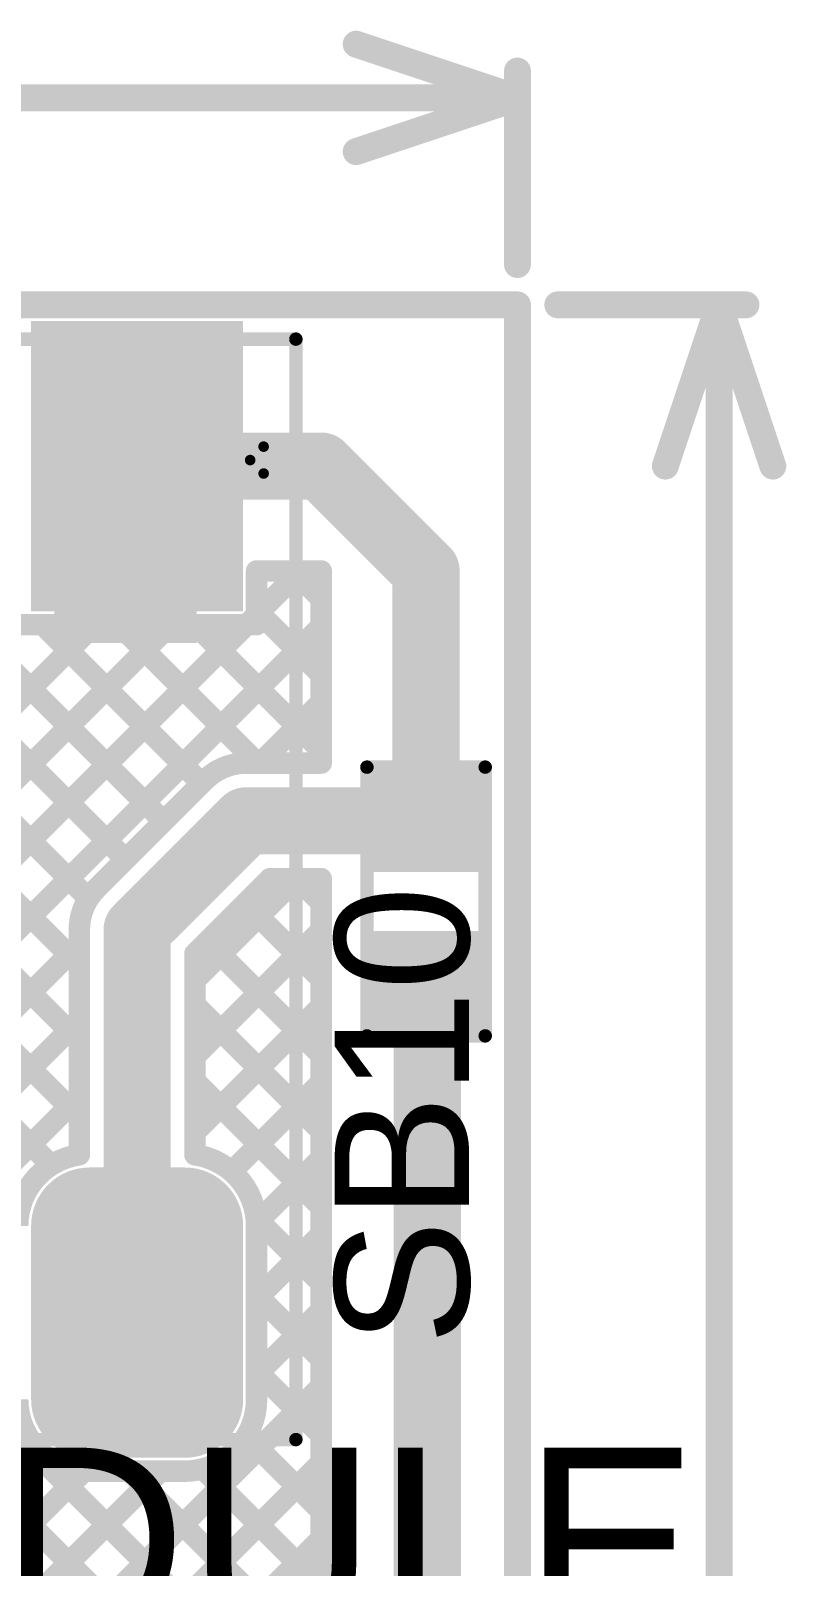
# Model space of a CAD drawing. Header units: millimetres. Extents: x -0.01 to 3.73, y -0.01 to 3.05.
# Drawn here: x 3.44 to 3.721, y 2.476 to 3.047 of the extents above; entities that cross this region are included whole.
import ezdxf

# ---------------------------------------------------------------- set-up
doc = ezdxf.new("R2010")
doc.units = ezdxf.units.MM
doc.header["$MEASUREMENT"] = 0
for name, color, linetype in [('BottomLayer', 5, 'Continuous'), ('BottomSolder', 6, 'Continuous'), ('Mechanical1', 6, 'Continuous'), ('Mechanical2', 216, 'Continuous'), ('MultiLayer', 9, 'Continuous'), ('PadHoleLayer', 156, 'Continuous'), ('TopLayer', 1, 'Continuous'), ('TopOverlay', 2, 'Continuous'), ('TopPaste', 8, 'Continuous'), ('TopSolder', 216, 'Continuous')]:
    doc.layers.add(name, color=color, linetype=linetype)
doc.styles.add('Arial', font='', dxfattribs={"height": 0.2})
doc.styles.get('Arial').set_extended_font_data('Arial')

# ---------------------------------------------------------------- blocks, each defined once
blk = doc.blocks.new('SRX882_433MHZ_9')
at = {"layer": 'BottomLayer'}
h = blk.add_hatch(color=5, dxfattribs=at)
edge = h.paths.add_edge_path()
edge.add_arc((0.04133855, 0.3944882), 0.0177165, 90, 180)
edge.add_line((0.02362205, 0.3944882), (0.02362205, 0.3299212))
edge.add_arc((0.04133855, 0.3299212), 0.0177165, 180, 270)
edge.add_line((0.04133855, 0.3122047), (0.07677165, 0.3122047))
edge.add_arc((0.07677165, 0.3299212), 0.0177165, 270, 360)
edge.add_line((0.09448814999999999, 0.3299212), (0.09448814999999999, 0.3944882))
edge.add_arc((0.07677165, 0.3944882), 0.0177165, 0, 90)
edge.add_line((0.07677165, 0.4122047), (0.04133855, 0.4122047))
blk.add_hatch(color=5, dxfattribs=at).paths.add_polyline_path([(0.02362205, 0.0972441), (0.09448815, 0.0972441), (0.09448815, -0.0027559), (0.02362205, -0.0027559)])
at = {"layer": 'BottomSolder'}
h = blk.add_hatch(color=6, dxfattribs=at)
edge = h.paths.add_edge_path()
edge.add_arc((0.04133855, 0.3944882), 0.0217165, 90, 180)
edge.add_line((0.01962205, 0.3944882), (0.01962205, 0.3299212))
edge.add_arc((0.04133855, 0.3299212), 0.0217165, 180, 270)
edge.add_line((0.04133854999999999, 0.3082047), (0.07677165, 0.3082047))
edge.add_arc((0.07677165, 0.3299212), 0.0217165, 270, 360)
edge.add_line((0.09848815, 0.3299212), (0.09848815, 0.3944882))
edge.add_arc((0.07677165, 0.3944882), 0.0217165, 0, 90)
edge.add_line((0.07677165, 0.4162047), (0.04133855, 0.4162047))
blk.add_hatch(color=6, dxfattribs=at).paths.add_polyline_path([(0.01962205, 0.1012441), (0.09848815, 0.1012441), (0.09848815, -0.0067559), (0.01962205, -0.0067559)])
at = {"layer": 'MultiLayer'}
h = blk.add_hatch(color=9, dxfattribs=at)
edge = h.paths.add_edge_path()
edge.add_arc((0.04133855, 0.3944882), 0.0177165, 90, 180)
edge.add_line((0.02362205, 0.3944882), (0.02362205, 0.3299212))
edge.add_arc((0.04133855, 0.3299212), 0.0177165, 180, 270)
edge.add_line((0.04133855, 0.3122047), (0.07677165, 0.3122047))
edge.add_arc((0.07677165, 0.3299212), 0.0177165, 270, 360)
edge.add_line((0.09448814999999999, 0.3299212), (0.09448814999999999, 0.3944882))
edge.add_arc((0.07677165, 0.3944882), 0.0177165, 0, 90)
edge.add_line((0.07677165, 0.4122047), (0.04133855, 0.4122047))
blk.add_hatch(color=9, dxfattribs=at).paths.add_polyline_path([(0.02362205, 0.0972441), (0.09448815, 0.0972441), (0.09448815, -0.0027559), (0.02362205, -0.0027559)])
at = {"layer": 'PadHoleLayer'}
h = blk.add_hatch(color=156, dxfattribs=at)
edge = h.paths.add_edge_path()
edge.add_arc((0.0590551, 0.3622047), 0.019685, 0, 360)
h = blk.add_hatch(color=156, dxfattribs=at)
edge = h.paths.add_edge_path()
edge.add_arc((0.0590551, 0.0472441), 0.019685, 0, 360)
at = {"layer": 'TopLayer'}
h = blk.add_hatch(color=1, dxfattribs=at)
edge = h.paths.add_edge_path()
edge.add_arc((0.04133855, 0.3944882), 0.0177165, 90, 180)
edge.add_line((0.02362205, 0.3944882), (0.02362205, 0.3299212))
edge.add_arc((0.04133855, 0.3299212), 0.0177165, 180, 270)
edge.add_line((0.04133855, 0.3122047), (0.07677165, 0.3122047))
edge.add_arc((0.07677165, 0.3299212), 0.0177165, 270, 360)
edge.add_line((0.09448814999999999, 0.3299212), (0.09448814999999999, 0.3944882))
edge.add_arc((0.07677165, 0.3944882), 0.0177165, 0, 90)
edge.add_line((0.07677165, 0.4122047), (0.04133855, 0.4122047))
blk.add_hatch(color=1, dxfattribs=at).paths.add_polyline_path([(0.02362205, 0.0972441), (0.09448815, 0.0972441), (0.09448815, -0.0027559), (0.02362205, -0.0027559)])
at = {"layer": 'TopOverlay'}
blk.add_hatch(color=2, dxfattribs=at).paths.add_polyline_path([(0.036875, 0.1000424), (0.089875, 0.1000424), (0.089875, 0.1130424), (0.036875, 0.1130424)])
at = {"layer": 'TopSolder'}
h = blk.add_hatch(color=216, dxfattribs=at)
edge = h.paths.add_edge_path()
edge.add_arc((0.04133855, 0.3944882), 0.0217165, 90, 180)
edge.add_line((0.01962205, 0.3944882), (0.01962205, 0.3299212))
edge.add_arc((0.04133855, 0.3299212), 0.0217165, 180, 270)
edge.add_line((0.04133854999999999, 0.3082047), (0.07677165, 0.3082047))
edge.add_arc((0.07677165, 0.3299212), 0.0217165, 270, 360)
edge.add_line((0.09848815, 0.3299212), (0.09848815, 0.3944882))
edge.add_arc((0.07677165, 0.3944882), 0.0217165, 0, 90)
edge.add_line((0.07677165, 0.4162047), (0.04133855, 0.4162047))
blk.add_hatch(color=216, dxfattribs=at).paths.add_polyline_path([(0.01962205, 0.1012441), (0.09848815, 0.1012441), (0.09848815, -0.0067559), (0.01962205, -0.0067559)])
at = {"layer": 'TopOverlay'}
for points, const_width in [([(1.3779528, 0.4094488), (0, 0.4094488)], 0.005), ([(0, 0.4094488), (0, 0)], 0.005), ([(0.017, 0.045), (0.012, 0.05)], 0.003937), ([(0.012, 0.05), (0.012, 0.04)], 0.003937), ([(0.017, 0.045), (0.012, 0.04)], 0.003937), ([(1.3779528, 0), (0, 0)], 0.005)]:
    blk.add_lwpolyline(points, dxfattribs=dict(at, const_width=const_width))
for points, const_width in [([(-0.00125, 0.4094488, 1), (0.00125, 0.4094488, 1)], 0.0025), ([(-0.00125, 0.4094488, 1), (0.00125, 0.4094488, 1)], 0.0025), ([(0.0110158, 0.05, 1), (0.0129842, 0.05, 1)], 0.0019685), ([(0.0110158, 0.05, 1), (0.0129842, 0.05, 1)], 0.0019685), ([(0.0160158, 0.045, 1), (0.0179842, 0.045, 1)], 0.0019685), ([(0.0160158, 0.045, 1), (0.0179842, 0.045, 1)], 0.0019685), ([(0.0110158, 0.04, 1), (0.0129842, 0.04, 1)], 0.0019685), ([(0.0110158, 0.04, 1), (0.0129842, 0.04, 1)], 0.0019685), ([(-0.00125, 0, 1), (0.00125, 0, 1)], 0.0025), ([(-0.00125, 0, 1), (0.00125, 0, 1)], 0.0025)]:
    blk.add_lwpolyline(points, format="xyb", close=True, dxfattribs=dict(at, const_width=const_width))
blk = doc.blocks.new('S______B______49')
at = {"layer": 'TopLayer'}
for points in [[(-0.045, -0.0175), (-0.045, 0.0175), (-0.015, 0.0175), (-0.015, -0.0175)], [(0.015, -0.0175), (0.015, 0.0175), (0.045, 0.0175), (0.045, -0.0175)]]:
    blk.add_hatch(color=1, dxfattribs=at).paths.add_polyline_path(points)
at = {"layer": 'TopPaste'}
for points in [[(-0.045, -0.0175), (-0.045, 0.0175), (-0.015, 0.0175), (-0.015, -0.0175)], [(0.015, -0.0175), (0.015, 0.0175), (0.045, 0.0175), (0.045, -0.0175)]]:
    blk.add_hatch(color=8, dxfattribs=at).paths.add_polyline_path(points)
at = {"layer": 'TopSolder'}
for points in [[(-0.049, -0.0215), (-0.049, 0.0215), (-0.011, 0.0215), (-0.011, -0.0215)], [(0.011, -0.0215), (0.011, 0.0215), (0.049, 0.0215), (0.049, -0.0215)]]:
    blk.add_hatch(color=216, dxfattribs=at).paths.add_polyline_path(points)
at = {"layer": 'TopOverlay', "const_width": 0.005}
for points in [[(0.05, 0.022), (-0.05, 0.022)], [(-0.05, -0.022), (-0.05, 0.022)], [(0.05, -0.022), (0.05, 0.022)], [(0.05, -0.022), (-0.05, -0.022)]]:
    blk.add_lwpolyline(points, dxfattribs=at)
at = {"layer": 'TopOverlay', "const_width": 0.0025}
for points in [[(-0.05125, 0.022, 1), (-0.04875, 0.022, 1)], [(-0.05125, 0.022, 1), (-0.04875, 0.022, 1)], [(0.04875, 0.022, 1), (0.05125, 0.022, 1)], [(0.04875, 0.022, 1), (0.05125, 0.022, 1)], [(-0.05125, -0.022, 1), (-0.04875, -0.022, 1)], [(-0.05125, -0.022, 1), (-0.04875, -0.022, 1)], [(0.04875, -0.022, 1), (0.05125, -0.022, 1)], [(0.04875, -0.022, 1), (0.05125, -0.022, 1)]]:
    blk.add_lwpolyline(points, format="xyb", close=True, dxfattribs=at)

msp = doc.modelspace()

# ---------------------------------------------------------------- linework, layer by layer
at = {"layer": 'Mechanical1', "const_width": 0.01}
for points in [[(3.561, 3.042), (3.621, 3.022)], [(3.621, 2.96), (3.621, 3.032)], [(2.0004385, 3.022), (3.621, 3.022)], [(3.561, 3.002), (3.621, 3.022)], [(3.636, 2.945), (3.706, 2.945)], [(3.676, 2.885), (3.696, 2.945)], [(3.696, 2.945), (3.716, 2.885)], [(3.696, 1.6674369), (3.696, 2.945)]]:
    msp.add_lwpolyline(points, dxfattribs=at)
at = {"layer": 'Mechanical1', "const_width": 0.005}
for points in [[(3.5585, 3.042, 1), (3.5635, 3.042, 1)], [(3.6185, 3.032, 1), (3.6235, 3.032, 1)], [(3.6185, 3.022, 1), (3.6235, 3.022, 1)], [(3.6185, 3.022, 1), (3.6235, 3.022, 1)], [(3.6185, 3.022, 1), (3.6235, 3.022, 1)], [(3.5585, 3.002, 1), (3.5635, 3.002, 1)], [(3.6185, 2.96, 1), (3.6235, 2.96, 1)], [(3.6335, 2.945, 1), (3.6385, 2.945, 1)], [(3.6935, 2.945, 1), (3.6985, 2.945, 1)], [(3.6935, 2.945, 1), (3.6985, 2.945, 1)], [(3.6935, 2.945, 1), (3.6985, 2.945, 1)], [(3.7035, 2.945, 1), (3.7085, 2.945, 1)], [(3.6735, 2.885, 1), (3.6785, 2.885, 1)], [(3.7135, 2.885, 1), (3.7185, 2.885, 1)]]:
    msp.add_lwpolyline(points, format="xyb", close=True, dxfattribs=at)
at = {"layer": 'Mechanical2', "const_width": 0.01}
for points in [[(-1e-07, 2.945), (3.621, 2.945)], [(3.621, 2.945), (3.6210002, 0)]]:
    msp.add_lwpolyline(points, dxfattribs=at)
at = {"layer": 'Mechanical2', "const_width": 0.005}
msp.add_lwpolyline([(3.6185, 2.945, 1), (3.6235, 2.945, 1)], format="xyb", close=True, dxfattribs=at)
msp.add_lwpolyline([(3.6185, 2.945, 1), (3.6235, 2.945, 1)], format="xyb", close=True, dxfattribs=at)
at = {"layer": 'TopLayer'}
for points, const_width in [([(3.4795197, 2.885), (3.548, 2.885)], 0.025), ([(3.548, 2.885), (3.587, 2.846)], 0.025), ([(3.587, 2.753), (3.587, 2.846)], 0.025), ([(3.0850298, 2.846), (3.4951006, 2.4359292)], 0.008), ([(3.1133141, 2.846), (3.5233849, 2.4359292)], 0.008), ([(3.2264513, 2.846), (3.4475386, 2.6249127)], 0.008), ([(3.2547356, 2.846), (3.4580197, 2.6427159)], 0.008), ([(3.2830199, 2.846), (3.4580197, 2.6710002)], 0.008), ([(3.3113042, 2.846), (3.4580197, 2.6992845)], 0.008), ([(3.5239528, 2.846), (3.548, 2.846)], 0.008), ([(3.5239528, 2.8296981), (3.5402547, 2.846)], 0.008), ([(3.5239528, 2.826), (3.5239528, 2.846)], 0.008), ([(3.5375786, 2.846), (3.548, 2.8355786)], 0.008), ([(3.548, 2.7745), (3.548, 2.846)], 0.008), ([(3.5239528, 2.8313415), (3.548, 2.8072943)], 0.008), ([(3.1371861, 2.4995), (3.4636861, 2.826)], 0.008), ([(3.1654704, 2.4995), (3.4919704, 2.826)], 0.008), ([(3.1937547, 2.4995), (3.5202547, 2.826)], 0.008), ([(3.222039, 2.4995), (3.548, 2.825461)], 0.008), ([(3.4154241, 2.826733), (3.4893758, 2.7527814)], 0.008), ([(3.4350866, 2.826), (3.5239528, 2.826)], 0.008), ([(3.4444414, 2.826), (3.5035179, 2.7669235)], 0.008), ([(3.4727257, 2.826), (3.5242257, 2.7745)], 0.008), ([(3.50101, 2.826), (3.548, 2.77901)], 0.008), ([(3.5202547, 2.826), (3.5239528, 2.8296981)], 0.008), ([(3.3645885, 2.821), (3.4614376, 2.7241509)], 0.008), ([(3.3928728, 2.821), (3.4752336, 2.7386392)], 0.008), ([(3.5253233, 2.7745), (3.548, 2.7971767)], 0.008), ([(3.52, 2.7745), (3.548, 2.7745)], 0.008), ([(3.4643169, 2.7277225), (3.5047972, 2.7682028)], 0.008), ([(3.4795197, 2.7125197), (3.52, 2.753)], 0.025), ([(3.52, 2.753), (3.587, 2.753)], 0.025), ([(3.5010197, 2.7036141), (3.5289056, 2.7315)], 0.008), ([(3.5010197, 2.6936278), (3.5388919, 2.7315)], 0.008), ([(3.5289056, 2.7315), (3.548, 2.7315)], 0.008), ([(3.5389414, 2.7315), (3.548, 2.7224414)], 0.008), ([(3.548, 2.4359292), (3.548, 2.7315)], 0.008), ([(3.5197814, 2.7223758), (3.548, 2.6941571)], 0.008), ([(3.4795197, 2.5700394), (3.4795197, 2.7125197)], 0.025), ([(3.4580197, 2.6287702), (3.4580197, 2.7125197)], 0.008), ([(3.5010197, 2.6653435), (3.548, 2.7123238)], 0.008), ([(3.2503233, 2.4995), (3.4580197, 2.7071964)], 0.008), ([(3.5056392, 2.7082336), (3.548, 2.6658728)], 0.008), ([(3.5010197, 2.6287702), (3.5010197, 2.7036141)], 0.008), ([(3.5874998, 2.6925001), (3.5875, 2.6924999)], 0.025), ([(3.5875, 1.942), (3.5875, 2.6924999)], 0.025), ([(3.5010197, 2.6845688), (3.548, 2.6375885)], 0.008), ([(3.5010197, 2.6370592), (3.548, 2.6840395)], 0.008), ([(3.2786076, 2.4995), (3.4580197, 2.6789121)], 0.008), ([(3.5010197, 2.6562845), (3.548, 2.6093042)], 0.008), ([(3.5147462, 2.6225014), (3.548, 2.6557552)], 0.008), ([(3.3055301, 2.4981382), (3.4580197, 2.6506278)], 0.008), ([(3.523931, 2.6034019), (3.548, 2.6274709)], 0.008), ([(3.5237947, 2.6052252), (3.548, 2.5810199)], 0.008), ([(3.5239528, 2.5377559), (3.5239528, 2.6023229)], 0.008), ([(3.5239528, 2.5751394), (3.548, 2.5991866)], 0.008), ([(3.5239528, 2.5767828), (3.548, 2.5527356)], 0.008), ([(3.5239528, 2.5468551), (3.548, 2.5709023)], 0.008), ([(3.5239528, 2.5484985), (3.548, 2.5244513)], 0.008), ([(3.4420255, 2.4366435), (3.548, 2.542618)], 0.008), ([(3.5201497, 2.5240173), (3.548, 2.496167)], 0.008), ([(3.3481607, 2.4276316), (3.4412347, 2.5207056)], 0.008), ([(3.3620578, 2.4132444), (3.4599193, 2.5111059)], 0.008), ([(3.4179347, 2.440837), (3.4881371, 2.5110394)], 0.008), ([(3.4588864, 2.4252201), (3.548, 2.5143337)], 0.008), ([(3.4618031, 2.5110394), (3.4972363, 2.5110394)], 0.008), ([(3.476559, 2.5110394), (3.548, 2.4395984)], 0.008), ([(3.5039786, 2.5119041), (3.548, 2.4678827)], 0.008), ([(3.4978798, 2.4359292), (3.548, 2.4860494)], 0.008)]:
    msp.add_lwpolyline(points, dxfattribs=dict(at, const_width=const_width))
for points, const_width in [([(3.4732697, 2.885, 1), (3.4857697, 2.885, 1)], 0.0125), ([(3.54175, 2.885, 1), (3.55425, 2.885, 1)], 0.0125), ([(3.54175, 2.885, 1), (3.55425, 2.885, 1)], 0.0125), ([(3.58075, 2.846, 1), (3.59325, 2.846, 1)], 0.0125), ([(3.58075, 2.846, 1), (3.59325, 2.846, 1)], 0.0125), ([(3.5219528, 2.846, 1), (3.5259528, 2.846, 1)], 0.004), ([(3.5219528, 2.846, 1), (3.5259528, 2.846, 1)], 0.004), ([(3.5355786, 2.846, 1), (3.5395786, 2.846, 1)], 0.004), ([(3.5382547, 2.846, 1), (3.5422547, 2.846, 1)], 0.004), ([(3.546, 2.846, 1), (3.55, 2.846, 1)], 0.004), ([(3.546, 2.846, 1), (3.55, 2.846, 1)], 0.004), ([(3.5219528, 2.8313415, 1), (3.5259528, 2.8313415, 1)], 0.004), ([(3.546, 2.8355786, 1), (3.55, 2.8355786, 1)], 0.004), ([(3.4424414, 2.826, 1), (3.4464414, 2.826, 1)], 0.004), ([(3.4616861, 2.826, 1), (3.4656861, 2.826, 1)], 0.004), ([(3.4707257, 2.826, 1), (3.4747257, 2.826, 1)], 0.004), ([(3.4899704, 2.826, 1), (3.4939704, 2.826, 1)], 0.004), ([(3.49901, 2.826, 1), (3.50301, 2.826, 1)], 0.004), ([(3.5182547, 2.826, 1), (3.5222547, 2.826, 1)], 0.004), ([(3.5182547, 2.826, 1), (3.5222547, 2.826, 1)], 0.004), ([(3.5219528, 2.8296981, 1), (3.5259528, 2.8296981, 1)], 0.004), ([(3.5219528, 2.8296981, 1), (3.5259528, 2.8296981, 1)], 0.004), ([(3.5219528, 2.826, 1), (3.5259528, 2.826, 1)], 0.004), ([(3.5219528, 2.826, 1), (3.5259528, 2.826, 1)], 0.004), ([(3.546, 2.825461, 1), (3.55, 2.825461, 1)], 0.004), ([(3.546, 2.8072943, 1), (3.55, 2.8072943, 1)], 0.004), ([(3.546, 2.7971767, 1), (3.55, 2.7971767, 1)], 0.004), ([(3.546, 2.77901, 1), (3.55, 2.77901, 1)], 0.004), ([(3.518, 2.7745, 1), (3.522, 2.7745, 1)], 0.004), ([(3.518, 2.7745, 1), (3.522, 2.7745, 1)], 0.004), ([(3.518, 2.7745, 1), (3.522, 2.7745, 1)], 0.004), ([(3.5222257, 2.7745, 1), (3.5262257, 2.7745, 1)], 0.004), ([(3.5233233, 2.7745, 1), (3.5273233, 2.7745, 1)], 0.004), ([(3.546, 2.7745, 1), (3.55, 2.7745, 1)], 0.004), ([(3.546, 2.7745, 1), (3.55, 2.7745, 1)], 0.004), ([(3.5027972, 2.7682028, 1), (3.5067972, 2.7682028, 1)], 0.004), ([(3.5027972, 2.7682028, 1), (3.5067972, 2.7682028, 1)], 0.004), ([(3.5027972, 2.7682028, 1), (3.5067972, 2.7682028, 1)], 0.004), ([(3.5015179, 2.7669235, 1), (3.5055179, 2.7669235, 1)], 0.004), ([(3.51375, 2.753, 1), (3.52625, 2.753, 1)], 0.0125), ([(3.51375, 2.753, 1), (3.52625, 2.753, 1)], 0.0125), ([(3.58075, 2.753, 1), (3.59325, 2.753, 1)], 0.0125), ([(3.58075, 2.753, 1), (3.59325, 2.753, 1)], 0.0125), ([(3.4873758, 2.7527814, 1), (3.4913758, 2.7527814, 1)], 0.004), ([(3.4732336, 2.7386392, 1), (3.4772336, 2.7386392, 1)], 0.004), ([(3.4623169, 2.7277225, 1), (3.4663169, 2.7277225, 1)], 0.004), ([(3.4623169, 2.7277225, 1), (3.4663169, 2.7277225, 1)], 0.004), ([(3.4623169, 2.7277225, 1), (3.4663169, 2.7277225, 1)], 0.004), ([(3.5269056, 2.7315, 1), (3.5309056, 2.7315, 1)], 0.004), ([(3.5269056, 2.7315, 1), (3.5309056, 2.7315, 1)], 0.004), ([(3.5368919, 2.7315, 1), (3.5408919, 2.7315, 1)], 0.004), ([(3.5369414, 2.7315, 1), (3.5409414, 2.7315, 1)], 0.004), ([(3.546, 2.7315, 1), (3.55, 2.7315, 1)], 0.004), ([(3.546, 2.7315, 1), (3.55, 2.7315, 1)], 0.004), ([(3.4594376, 2.7241509, 1), (3.4634376, 2.7241509, 1)], 0.004), ([(3.5177814, 2.7223758, 1), (3.5217814, 2.7223758, 1)], 0.004), ([(3.546, 2.7224414, 1), (3.55, 2.7224414, 1)], 0.004), ([(3.4732697, 2.7125197, 1), (3.4857697, 2.7125197, 1)], 0.0125), ([(3.4732697, 2.7125197, 1), (3.4857697, 2.7125197, 1)], 0.0125), ([(3.4560197, 2.7125197, 1), (3.4600197, 2.7125197, 1)], 0.004), ([(3.4560197, 2.7125197, 1), (3.4600197, 2.7125197, 1)], 0.004), ([(3.4560197, 2.7125197, 1), (3.4600197, 2.7125197, 1)], 0.004), ([(3.546, 2.7123238, 1), (3.55, 2.7123238, 1)], 0.004), ([(3.4560197, 2.7071964, 1), (3.4600197, 2.7071964, 1)], 0.004), ([(3.5036392, 2.7082336, 1), (3.5076392, 2.7082336, 1)], 0.004), ([(3.4560197, 2.6992845, 1), (3.4600197, 2.6992845, 1)], 0.004), ([(3.4990197, 2.7036141, 1), (3.5030197, 2.7036141, 1)], 0.004), ([(3.4990197, 2.7036141, 1), (3.5030197, 2.7036141, 1)], 0.004), ([(3.5812498, 2.6925001, 1), (3.5937498, 2.6925001, 1)], 0.0125), ([(3.58125, 2.6924999, 1), (3.59375, 2.6924999, 1)], 0.0125), ([(3.58125, 2.6924999, 1), (3.59375, 2.6924999, 1)], 0.0125), ([(3.4990197, 2.6936278, 1), (3.5030197, 2.6936278, 1)], 0.004), ([(3.546, 2.6941571, 1), (3.55, 2.6941571, 1)], 0.004), ([(3.4990197, 2.6845688, 1), (3.5030197, 2.6845688, 1)], 0.004), ([(3.546, 2.6840395, 1), (3.55, 2.6840395, 1)], 0.004), ([(3.4560197, 2.6789121, 1), (3.4600197, 2.6789121, 1)], 0.004), ([(3.4560197, 2.6710002, 1), (3.4600197, 2.6710002, 1)], 0.004), ([(3.4990197, 2.6653435, 1), (3.5030197, 2.6653435, 1)], 0.004), ([(3.546, 2.6658728, 1), (3.55, 2.6658728, 1)], 0.004), ([(3.4990197, 2.6562845, 1), (3.5030197, 2.6562845, 1)], 0.004), ([(3.546, 2.6557552, 1), (3.55, 2.6557552, 1)], 0.004), ([(3.4560197, 2.6506278, 1), (3.4600197, 2.6506278, 1)], 0.004), ([(3.4560197, 2.6427159, 1), (3.4600197, 2.6427159, 1)], 0.004), ([(3.4990197, 2.6370592, 1), (3.5030197, 2.6370592, 1)], 0.004), ([(3.546, 2.6375885, 1), (3.55, 2.6375885, 1)], 0.004), ([(3.4455386, 2.6249127, 1), (3.4495386, 2.6249127, 1)], 0.004), ([(3.4560197, 2.6287702, 1), (3.4600197, 2.6287702, 1)], 0.004), ([(3.4560197, 2.6287702, 1), (3.4600197, 2.6287702, 1)], 0.004), ([(3.4990197, 2.6287702, 1), (3.5030197, 2.6287702, 1)], 0.004), ([(3.4990197, 2.6287702, 1), (3.5030197, 2.6287702, 1)], 0.004), ([(3.546, 2.6274709, 1), (3.55, 2.6274709, 1)], 0.004), ([(3.5127462, 2.6225014, 1), (3.5167462, 2.6225014, 1)], 0.004), ([(3.546, 2.6093042, 1), (3.55, 2.6093042, 1)], 0.004), ([(3.5217947, 2.6052252, 1), (3.5257947, 2.6052252, 1)], 0.004), ([(3.521931, 2.6034019, 1), (3.525931, 2.6034019, 1)], 0.004), ([(3.5219528, 2.6023229, 1), (3.5259528, 2.6023229, 1)], 0.004), ([(3.5219528, 2.6023229, 1), (3.5259528, 2.6023229, 1)], 0.004), ([(3.546, 2.5991866, 1), (3.55, 2.5991866, 1)], 0.004), ([(3.4732697, 2.5700394, 1), (3.4857697, 2.5700394, 1)], 0.0125), ([(3.546, 2.5810199, 1), (3.55, 2.5810199, 1)], 0.004), ([(3.5219528, 2.5767828, 1), (3.5259528, 2.5767828, 1)], 0.004), ([(3.5219528, 2.5751394, 1), (3.5259528, 2.5751394, 1)], 0.004), ([(3.546, 2.5709023, 1), (3.55, 2.5709023, 1)], 0.004), ([(3.546, 2.5527356, 1), (3.55, 2.5527356, 1)], 0.004), ([(3.5219528, 2.5484985, 1), (3.5259528, 2.5484985, 1)], 0.004), ([(3.5219528, 2.5468551, 1), (3.5259528, 2.5468551, 1)], 0.004), ([(3.546, 2.542618, 1), (3.55, 2.542618, 1)], 0.004), ([(3.5219528, 2.5377559, 1), (3.5259528, 2.5377559, 1)], 0.004), ([(3.5219528, 2.5377559, 1), (3.5259528, 2.5377559, 1)], 0.004), ([(3.5181497, 2.5240173, 1), (3.5221497, 2.5240173, 1)], 0.004), ([(3.546, 2.5244513, 1), (3.55, 2.5244513, 1)], 0.004), ([(3.4392347, 2.5207056, 1), (3.4432347, 2.5207056, 1)], 0.004), ([(3.4579193, 2.5111059, 1), (3.4619193, 2.5111059, 1)], 0.004), ([(3.4598031, 2.5110394, 1), (3.4638031, 2.5110394, 1)], 0.004), ([(3.4598031, 2.5110394, 1), (3.4638031, 2.5110394, 1)], 0.004), ([(3.474559, 2.5110394, 1), (3.478559, 2.5110394, 1)], 0.004), ([(3.4861371, 2.5110394, 1), (3.4901371, 2.5110394, 1)], 0.004), ([(3.4952363, 2.5110394, 1), (3.4992363, 2.5110394, 1)], 0.004), ([(3.4952363, 2.5110394, 1), (3.4992363, 2.5110394, 1)], 0.004), ([(3.5019786, 2.5119041, 1), (3.5059786, 2.5119041, 1)], 0.004), ([(3.546, 2.5143337, 1), (3.55, 2.5143337, 1)], 0.004), ([(3.546, 2.496167, 1), (3.55, 2.496167, 1)], 0.004), ([(3.546, 2.4860494, 1), (3.55, 2.4860494, 1)], 0.004)]:
    msp.add_lwpolyline(points, format="xyb", close=True, dxfattribs=dict(at, const_width=const_width))
at = {"layer": 'TopLayer', "const_width": 0.008}
for points in [[(3.5047972, 2.7682028, -0.198912367379658), (3.52, 2.7745)], [(3.5047972, 2.7682028, -0.198912367379658), (3.52, 2.7745)], [(3.4580197, 2.7125197, -0.198912367379658), (3.4643169, 2.7277225)], [(3.4580197, 2.7125197, -0.198912367379658), (3.4643169, 2.7277225)], [(3.4350866, 2.6023229, -0.3731826832654946), (3.4580197, 2.6287702)], [(3.5010197, 2.6287702, -0.3731826832654946), (3.5239528, 2.6023229)], [(3.4618031, 2.5110394, -0.4142135623730951), (3.4350866, 2.5377559)], [(3.5239528, 2.5377559, -0.4142135623730951), (3.4972363, 2.5110394)]]:
    msp.add_lwpolyline(points, format="xyb", dxfattribs=at)

# ---------------------------------------------------------------- block references
for name, p, rotation in [('SRX882_433MHZ_9', (3.5385748, 2.9322441), 180), ('S______B______49', (3.587, 2.723), 270)]:
    msp.add_blockref(name, p, dxfattribs=dict(rotation=rotation))

# ---------------------------------------------------------------- texts
at = {"layer": 'TopOverlay', "style": 'Arial'}
for s, height, rotation, p in [('SB10', 0.05, 90, (3.6030064, 2.5579052)), ('SRX882-433MHZ MODULE', 0.07, 360, (2.471, 2.4498197))]:
    msp.add_text(s, height=height, rotation=rotation, dxfattribs=at).set_placement(p)

doc.saveas('drawing.dxf')
